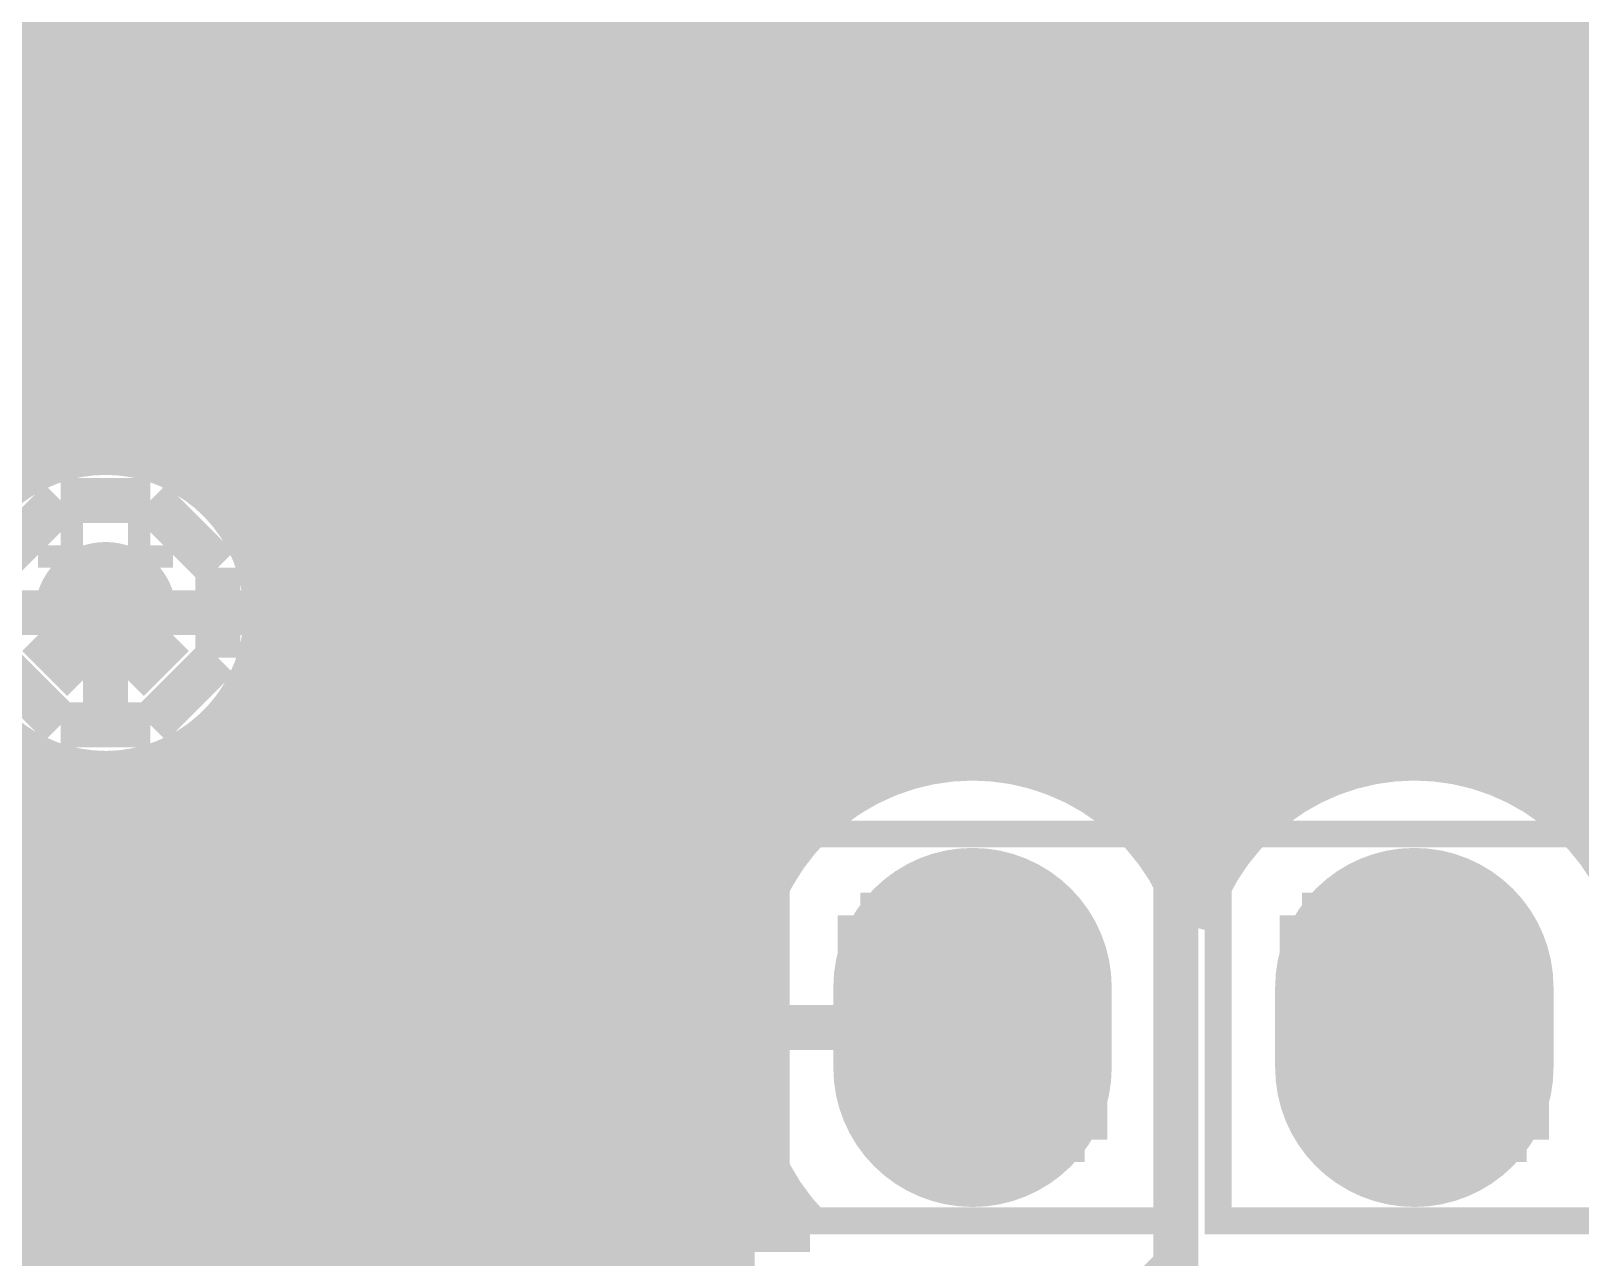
# Model space of a CAD drawing. Extents: x 980 to 1163, y 595 to 881.
# Drawn here: x 1072.27 to 1081.04, y 799.74 to 806.68 of the extents above; entities that cross this region are included whole.
import ezdxf

# ---------------------------------------------------------------- set-up
doc = ezdxf.new("R2010")
doc.units = 0
doc.header["$LTSCALE"] = 10
doc.header["$MEASUREMENT"] = 0
doc.layers.get('0').update_dxf_attribs({"linetype": 'CONTINUOUS'})
for name, color, linetype in [('22-304-2_BOT', 7, 'CONTINUOUS'), ('22-304-2_DRD', 7, 'CONTINUOUS'), ('22-304-2_DRL', 2, 'CONTINUOUS'), ('22-304-2_IN1', 4, 'CONTINUOUS'), ('22-304-2_IN2', 3, 'CONTINUOUS'), ('22-304-2_SMB', 5, 'CONTINUOUS'), ('22-304-2_SMT', 10, 'CONTINUOUS'), ('22-304-2_SPT', 9, 'CONTINUOUS'), ('22-304-2_SST', 11, 'CONTINUOUS'), ('22-304-2_TOP', 13, 'CONTINUOUS'), ('THRUHOLE_TAP', 7, 'CONTINUOUS')]:
    doc.layers.add(name, color=color, linetype=linetype)

# ---------------------------------------------------------------- blocks, each defined once
blk = doc.blocks.new('OBLONG_8')
at = {"const_width": 1.5748}
blk.add_lwpolyline([(0, 0.2286), (0, -0.2286)], dxfattribs=at)
at = {"const_width": 0.7874}
for points in [[(-0.3937, 0.2286, 1), (0.3937, 0.2286, 1)], [(-0.3937, -0.2286, 1), (0.3937, -0.2286, 1)]]:
    blk.add_lwpolyline(points, format="xyb", close=True, dxfattribs=at)
blk = doc.blocks.new('ROUND_39')
at = {"const_width": 0.40005}
blk.add_lwpolyline([(-0.200024, 0, 1), (0.200024, 0, 1)], format="xyb", close=True, dxfattribs=at)
blk = doc.blocks.new('ROUND_14')
at = {"const_width": 0.59944}
blk.add_lwpolyline([(-0.29972, 0, 1), (0.29972, 0, 1)], format="xyb", close=True, dxfattribs=at)
blk = doc.blocks.new('ROUND_87')
at = {"const_width": 0.10033}
blk.add_lwpolyline([(-0.050164, 0, 1), (0.050164, 0, 1)], format="xyb", close=True, dxfattribs=at)
blk = doc.blocks.new('ROUND_88')
at = {"const_width": 0.10033}
blk.add_lwpolyline([(-0.050164, 0, 1), (0.050164, 0, 1)], format="xyb", close=True, dxfattribs=at)
blk = doc.blocks.new('ROUND_42')
at = {"const_width": 0.40005}
blk.add_lwpolyline([(-0.200024, 0, 1), (0.200024, 0, 1)], format="xyb", close=True, dxfattribs=at)
blk = doc.blocks.new('ROUND_38')
at = {"const_width": 0.40005}
blk.add_lwpolyline([(-0.200024, 0, 1), (0.200024, 0, 1)], format="xyb", close=True, dxfattribs=at)
blk = doc.blocks.new('RECTANGLE_15')
blk.add_solid([(0.36957, 2.0447), (0.36957, -2.0447), (-0.36957, 2.0447), (-0.36957, -2.0447)])
blk = doc.blocks.new('ROUND_80')
at = {"const_width": 0.10033}
blk.add_lwpolyline([(-0.050164, 0, 1), (0.050164, 0, 1)], format="xyb", close=True, dxfattribs=at)

msp = doc.modelspace()

# ---------------------------------------------------------------- linework, layer by layer
at = {"layer": '22-304-2_BOT', "const_width": 0.254}
for points in [[(1094.007, 806.2682), (1063.3823, 806.2682)], [(1072.2215, 806.2682), (1072.2215, 804.1625)], [(1072.4501, 806.2682), (1072.4501, 804.2616)], [(1072.6787, 806.2682), (1072.6787, 804.2946)], [(1072.9073, 806.2682), (1072.9073, 804.2692)], [(1073.1359, 806.2682), (1073.1359, 804.1777)], [(1073.3645, 806.2682), (1073.3645, 804.0228)], [(1073.5931, 806.2682), (1073.5931, 804.0228)], [(1073.8217, 806.2682), (1073.8217, 804.0228)], [(1074.0503, 806.2682), (1074.0503, 804.0228)], [(1074.2789, 806.2682), (1074.2789, 804.0228)], [(1074.5075, 806.2682), (1074.5075, 804.0228)], [(1074.7361, 806.2682), (1074.7361, 804.0228)], [(1074.9647, 806.2682), (1074.9647, 804.0228)], [(1075.1933, 806.2682), (1075.1933, 804.0228)], [(1075.4219, 806.2682), (1075.4219, 804.0228)], [(1075.6505, 806.2682), (1075.6505, 804.0228)], [(1075.8791, 806.2682), (1075.8791, 804.0228)], [(1076.1077, 806.2682), (1076.1077, 804.0228)], [(1076.3363, 806.2682), (1076.3363, 804.0228)], [(1076.5649, 806.2682), (1076.5649, 804.0228)], [(1076.7935, 806.2682), (1076.7935, 804.0228)], [(1077.0221, 806.2682), (1077.0221, 804.0228)], [(1077.2507, 806.2682), (1077.2507, 804.0228)], [(1077.4793, 806.2682), (1077.4793, 804.0228)], [(1077.7079, 806.2682), (1077.7079, 804.0228)], [(1077.9365, 806.2682), (1077.9365, 804.0228)], [(1078.1651, 806.2682), (1078.1651, 804.0228)], [(1078.3937, 806.2682), (1078.3937, 804.0228)], [(1078.6223, 806.2682), (1078.6223, 804.0228)], [(1078.8509, 806.2682), (1078.8509, 804.0228)], [(1079.0795, 806.2682), (1079.0795, 804.0228)], [(1079.3081, 806.2682), (1079.3081, 804.0228)], [(1079.5367, 806.2682), (1079.5367, 804.0228)], [(1079.7653, 806.2682), (1079.7653, 804.0228)], [(1079.9939, 806.2682), (1079.9939, 804.0228)], [(1080.2225, 806.2682), (1080.2225, 804.0228)], [(1080.4511, 806.2682), (1080.4511, 804.0228)], [(1080.6797, 806.2682), (1080.6797, 804.0228)], [(1080.9083, 806.2682), (1080.9083, 804.0228)], [(1081.1369, 806.2682), (1081.1369, 804.0228)], [(1093.9867, 806.192), (1053.7049, 806.192)], [(1093.9715, 805.9634), (1053.7049, 805.9634)], [(1094.0147, 805.7348), (1053.7049, 805.7348)], [(1094.1264, 805.5062), (1053.7049, 805.5062)], [(1094.3474, 805.2776), (1053.7049, 805.2776)], [(1109.0896, 805.049), (1050.5959, 805.049)], [(1109.0896, 804.8204), (1050.8245, 804.8204)], [(1109.0896, 804.5918), (1066.4912, 804.5918)], [(1109.0896, 804.3632), (1066.7757, 804.3632)], [(1072.1783, 804.1346), (1067.0043, 804.1346)], [(1082.0843, 804.1346), (1073.207, 804.1346)], [(1081.9497, 804.0228), (1073.3416, 804.0228)], [(1072.6939, 803.3878), (1082.5999, 803.3878)], [(1081.9497, 802.7528), (1073.3416, 802.7528)], [(1081.9395, 802.763), (1073.3518, 802.763)], [(1073.3645, 802.7528), (1073.3645, 794.8382)], [(1073.5931, 802.7528), (1073.5931, 794.8382)], [(1073.8217, 802.7528), (1073.8217, 794.8382)], [(1074.0503, 802.7528), (1074.0503, 794.8382)], [(1074.2789, 802.7528), (1074.2789, 794.8382)], [(1074.5075, 802.7528), (1074.5075, 794.8382)], [(1074.7361, 802.7528), (1074.7361, 794.8382)], [(1074.9647, 802.7528), (1074.9647, 794.8382)], [(1075.1933, 802.7528), (1075.1933, 794.8382)], [(1075.4219, 802.7528), (1075.4219, 794.8382)], [(1075.6505, 802.7528), (1075.6505, 794.8382)], [(1075.8791, 802.7528), (1075.8791, 794.8382)], [(1076.1077, 802.7528), (1076.1077, 794.8382)], [(1076.3363, 802.7528), (1076.3363, 801.559)], [(1076.5649, 802.7528), (1076.5649, 802.0492)], [(1076.7935, 802.7528), (1076.7935, 802.2829)], [(1077.0221, 802.7528), (1077.0221, 802.4302)], [(1077.2507, 802.7528), (1077.2507, 802.5166)], [(1077.4793, 802.7528), (1077.4793, 802.5598)], [(1077.7079, 802.7528), (1077.7079, 802.5598)], [(1077.9365, 802.7528), (1077.9365, 802.5191)], [(1078.1651, 802.7528), (1078.1651, 802.4328)], [(1078.3937, 802.7528), (1078.3937, 802.2905)], [(1078.6223, 802.7528), (1078.6223, 802.0619)], [(1078.8509, 802.7528), (1078.8509, 801.6174)], [(1079.0795, 802.7528), (1079.0795, 802.0695)], [(1079.3081, 802.7528), (1079.3081, 802.2956)], [(1079.5367, 802.7528), (1079.5367, 802.4353)], [(1079.7653, 802.7528), (1079.7653, 802.5217)], [(1079.9939, 802.7528), (1079.9939, 802.5598)], [(1080.2225, 802.7528), (1080.2225, 802.5598)], [(1080.4511, 802.7528), (1080.4511, 802.5166)], [(1080.6797, 802.7528), (1080.6797, 802.4277)], [(1080.9083, 802.7528), (1080.9083, 802.2804)], [(1081.1369, 802.7528), (1081.1369, 802.0441)], [(1072.2215, 802.6106), (1072.2215, 794.8382)], [(1073.1359, 802.5953), (1073.1359, 794.8382)], [(1072.3815, 802.5344), (1068.414, 802.5344)], [(1072.4501, 802.5115), (1072.4501, 794.8382)], [(1072.6787, 802.4785), (1072.6787, 794.8382)], [(1072.9073, 802.5039), (1072.9073, 794.8382)], [(1077.3192, 802.5344), (1073.0038, 802.5344)], [(1079.8186, 802.5344), (1077.878, 802.5344)], [(1082.2875, 802.5344), (1080.3774, 802.5344)], [(1076.8214, 802.3058), (1068.4572, 802.3058)], [(1079.3208, 802.3058), (1078.3759, 802.3058)], [(1081.8227, 802.3058), (1080.8752, 802.3058)], [(1076.5852, 802.0772), (1068.4623, 802.0772)], [(1079.0845, 802.0772), (1078.6121, 802.0772)], [(1081.5864, 802.0772), (1081.1115, 802.0772)], [(1076.4404, 801.8486), (1068.4623, 801.8486)], [(1078.9398, 801.8486), (1078.7569, 801.8486)], [(1076.3515, 801.62), (1068.4623, 801.62)], [(1076.3083, 801.3914), (1068.4623, 801.3914)], [(1076.3032, 801.2694), (1076.3032, 800.8122)], [(1076.3032, 801.1628), (1068.4623, 801.1628)], [(1076.3032, 800.9342), (1068.4623, 800.9342)], [(1076.3083, 800.7056), (1068.4623, 800.7056)], [(1076.3464, 800.477), (1068.4623, 800.477)], [(1076.3363, 800.5201), (1076.3363, 799.8978)], [(1076.4328, 800.2484), (1068.4623, 800.2484)], [(1076.5649, 800.0325), (1076.5649, 799.8978)], [(1076.5725, 800.0198), (1068.4623, 800.0198)], [(1076.2397, 799.8978), (1076.2397, 797.1826)], [(1076.6792, 799.8978), (1076.2397, 799.8978)], [(1076.2397, 799.7912), (1068.4623, 799.7912)]]:
    msp.add_lwpolyline(points, dxfattribs=at)
for points in [[(1072.6939, 804.2946, 0.414214), (1071.7871, 803.3878)], [(1073.3416, 804.0228, 0.201487), (1072.6939, 804.2949)], [(1071.7846, 803.3878, 0.414214), (1072.6939, 802.4785)], [(1072.6939, 802.4785, 0.201486), (1073.3432, 802.7512)], [(1077.5986, 802.5648, 0.414214), (1076.3032, 801.2694)], [(1078.8483, 801.6098, 0.338309), (1077.5986, 802.5648)], [(1080.098, 802.5648, 0.33831), (1078.8483, 801.6098)], [(1081.3477, 801.6098, 0.338309), (1080.098, 802.5648)], [(1076.3032, 800.8122, 0.198193), (1076.6801, 799.8988)]]:
    msp.add_lwpolyline(points, format="xyb", dxfattribs=at)
at = {"layer": '22-304-2_DRD', "const_width": 0.254}
for points in [[(1072.3993, 805.3766), (1072.0183, 805.7576)], [(1072.3993, 805.3766), (1072.0183, 805.7576)], [(1072.7803, 805.7576), (1072.3993, 805.3766)], [(1072.7803, 805.7576), (1072.3993, 805.3766)], [(1072.7803, 805.7576), (1072.3993, 805.3766)], [(1073.2883, 805.7576), (1072.7803, 805.7576)], [(1073.2883, 805.7576), (1072.7803, 805.7576)], [(1073.2883, 805.7576), (1072.7803, 805.7576)], [(1073.6693, 805.3766), (1073.2883, 805.7576)], [(1073.6693, 805.3766), (1073.2883, 805.7576)], [(1073.6693, 805.3766), (1073.2883, 805.7576)], [(1074.0503, 805.7576), (1073.6693, 805.3766)], [(1074.0503, 805.7576), (1073.6693, 805.3766)], [(1074.5583, 805.7576), (1074.0503, 805.7576)], [(1074.5583, 805.7576), (1074.0503, 805.7576)], [(1074.9393, 805.3766), (1074.5583, 805.7576)], [(1074.9393, 805.3766), (1074.5583, 805.7576)], [(1076.5903, 805.7576), (1076.2093, 805.3766)], [(1076.5903, 805.7576), (1076.2093, 805.3766)], [(1077.0983, 805.7576), (1076.5903, 805.7576)], [(1077.0983, 805.7576), (1076.5903, 805.7576)], [(1077.4793, 805.3766), (1077.0983, 805.7576)], [(1077.4793, 805.3766), (1077.0983, 805.7576)], [(1072.7803, 805.5036), (1072.7803, 805.3766)], [(1072.9073, 805.5036), (1072.7803, 805.5036)], [(1072.7803, 805.5036), (1072.7803, 805.3766)], [(1072.9073, 805.5036), (1072.7803, 805.5036)], [(1072.7803, 805.5036), (1072.7803, 805.3766)], [(1072.9073, 805.5036), (1072.7803, 805.5036)], [(1072.9073, 805.3766), (1072.9073, 805.5036)], [(1072.9073, 805.3766), (1072.9073, 805.5036)], [(1072.9073, 805.3766), (1072.9073, 805.5036)], [(1073.1613, 805.5036), (1073.1613, 805.3766)], [(1073.2883, 805.5036), (1073.1613, 805.5036)], [(1073.1613, 805.5036), (1073.1613, 805.3766)], [(1073.2883, 805.5036), (1073.1613, 805.5036)], [(1073.1613, 805.5036), (1073.1613, 805.3766)], [(1073.2883, 805.5036), (1073.1613, 805.5036)], [(1073.2883, 805.3766), (1073.2883, 805.5036)], [(1073.2883, 805.3766), (1073.2883, 805.5036)], [(1073.2883, 805.3766), (1073.2883, 805.5036)], [(1074.0503, 805.5036), (1074.0503, 805.3766)], [(1074.1773, 805.5036), (1074.0503, 805.5036)], [(1074.0503, 805.5036), (1074.0503, 805.3766)], [(1074.1773, 805.5036), (1074.0503, 805.5036)], [(1074.1773, 805.3766), (1074.1773, 805.5036)], [(1074.1773, 805.3766), (1074.1773, 805.5036)], [(1074.4313, 805.5036), (1074.4313, 805.3766)], [(1074.5583, 805.5036), (1074.4313, 805.5036)], [(1074.4313, 805.5036), (1074.4313, 805.3766)], [(1074.5583, 805.5036), (1074.4313, 805.5036)], [(1074.5583, 805.3766), (1074.5583, 805.5036)], [(1074.5583, 805.3766), (1074.5583, 805.5036)], [(1076.5903, 805.5036), (1076.5903, 805.3766)], [(1076.7173, 805.5036), (1076.5903, 805.5036)], [(1076.5903, 805.5036), (1076.5903, 805.3766)], [(1076.7173, 805.5036), (1076.5903, 805.5036)], [(1076.7173, 805.3766), (1076.7173, 805.5036)], [(1076.7173, 805.3766), (1076.7173, 805.5036)], [(1076.9713, 805.5036), (1076.9713, 805.3766)], [(1077.0983, 805.5036), (1076.9713, 805.5036)], [(1076.9713, 805.5036), (1076.9713, 805.3766)], [(1077.0983, 805.5036), (1076.9713, 805.5036)], [(1077.0983, 805.3766), (1077.0983, 805.5036)], [(1077.0983, 805.3766), (1077.0983, 805.5036)], [(1072.3993, 805.3766), (1072.3993, 804.8686)], [(1072.3993, 804.8686), (1072.3993, 805.3766)], [(1072.3993, 805.3766), (1072.3993, 804.8686)], [(1072.3993, 804.8686), (1072.3993, 805.3766)], [(1072.3993, 805.3766), (1072.3993, 804.8686)], [(1072.7803, 805.3766), (1072.9073, 805.3766)], [(1072.7803, 805.3766), (1072.9073, 805.3766)], [(1072.7803, 805.3766), (1072.9073, 805.3766)], [(1073.1613, 805.3766), (1073.2883, 805.3766)], [(1073.1613, 805.3766), (1073.2883, 805.3766)], [(1073.1613, 805.3766), (1073.2883, 805.3766)], [(1073.6693, 805.3766), (1073.6693, 804.8686)], [(1073.6693, 804.8686), (1073.6693, 805.3766)], [(1073.6693, 805.3766), (1073.6693, 804.8686)], [(1073.6693, 804.8686), (1073.6693, 805.3766)], [(1073.6693, 804.8686), (1073.6693, 805.3766)], [(1074.0503, 805.3766), (1074.1773, 805.3766)], [(1074.0503, 805.3766), (1074.1773, 805.3766)], [(1074.4313, 805.3766), (1074.5583, 805.3766)], [(1074.4313, 805.3766), (1074.5583, 805.3766)], [(1074.9393, 804.8686), (1074.9393, 805.3766)], [(1074.9393, 804.8686), (1074.9393, 805.3766)], [(1076.2093, 805.3766), (1076.2093, 804.8686)], [(1076.2093, 805.3766), (1076.2093, 804.8686)], [(1076.5903, 805.3766), (1076.7173, 805.3766)], [(1076.5903, 805.3766), (1076.7173, 805.3766)], [(1076.9713, 805.3766), (1077.0983, 805.3766)], [(1076.9713, 805.3766), (1077.0983, 805.3766)], [(1077.4793, 804.8686), (1077.4793, 805.3766)], [(1077.4793, 804.8686), (1077.4793, 805.3766)], [(1072.9073, 804.7416), (1072.6533, 804.9956)], [(1072.9073, 804.7416), (1072.6533, 804.9956)], [(1072.9073, 804.7416), (1072.6533, 804.9956)], [(1073.4153, 804.9956), (1073.1613, 804.7416)], [(1073.4153, 804.9956), (1073.1613, 804.7416)], [(1073.4153, 804.9956), (1073.1613, 804.7416)], [(1074.1773, 804.7416), (1073.9233, 804.9956)], [(1074.1773, 804.7416), (1073.9233, 804.9956)], [(1074.6853, 804.9956), (1074.4313, 804.7416)], [(1074.6853, 804.9956), (1074.4313, 804.7416)], [(1076.7173, 804.7416), (1076.4633, 804.9956)], [(1076.7173, 804.7416), (1076.4633, 804.9956)], [(1077.2253, 804.9956), (1076.9713, 804.7416)], [(1077.2253, 804.9956), (1076.9713, 804.7416)], [(1072.0183, 804.4876), (1072.3993, 804.8686)], [(1072.0183, 804.4876), (1072.3993, 804.8686)], [(1072.3993, 804.8686), (1072.7803, 804.4876)], [(1072.3993, 804.8686), (1072.7803, 804.4876)], [(1072.3993, 804.8686), (1072.7803, 804.4876)], [(1073.2883, 804.4876), (1073.6693, 804.8686)], [(1073.2883, 804.4876), (1073.6693, 804.8686)], [(1073.2883, 804.4876), (1073.6693, 804.8686)], [(1073.6693, 804.8686), (1074.0503, 804.4876)], [(1073.6693, 804.8686), (1074.0503, 804.4876)], [(1074.5583, 804.4876), (1074.9393, 804.8686)], [(1074.5583, 804.4876), (1074.9393, 804.8686)], [(1076.2093, 804.8686), (1076.5903, 804.4876)], [(1076.2093, 804.8686), (1076.5903, 804.4876)], [(1077.0983, 804.4876), (1077.4793, 804.8686)], [(1077.0983, 804.4876), (1077.4793, 804.8686)], [(1073.1613, 804.7416), (1072.9073, 804.7416)], [(1073.1613, 804.7416), (1072.9073, 804.7416)], [(1073.1613, 804.7416), (1072.9073, 804.7416)], [(1074.4313, 804.7416), (1074.1773, 804.7416)], [(1074.4313, 804.7416), (1074.1773, 804.7416)], [(1076.9713, 804.7416), (1076.7173, 804.7416)], [(1076.9713, 804.7416), (1076.7173, 804.7416)], [(1072.7803, 804.4876), (1073.2883, 804.4876)], [(1072.7803, 804.4876), (1073.2883, 804.4876)], [(1072.7803, 804.4876), (1073.2883, 804.4876)], [(1074.0503, 804.4876), (1074.5583, 804.4876)], [(1074.0503, 804.4876), (1074.5583, 804.4876)], [(1076.5903, 804.4876), (1077.0983, 804.4876)], [(1076.5903, 804.4876), (1077.0983, 804.4876)], [(1072.4399, 804.0228), (1072.0589, 803.6418)], [(1072.9479, 804.0228), (1072.4399, 804.0228)], [(1073.3289, 803.6418), (1072.9479, 804.0228)], [(1072.4399, 803.7688), (1072.4399, 803.6418)], [(1072.5669, 803.7688), (1072.4399, 803.7688)], [(1072.5669, 803.6418), (1072.5669, 803.7688)], [(1072.8209, 803.7688), (1072.8209, 803.6418)], [(1072.9479, 803.7688), (1072.8209, 803.7688)], [(1072.9479, 803.6418), (1072.9479, 803.7688)], [(1072.4399, 803.6418), (1072.5669, 803.6418)], [(1072.8209, 803.6418), (1072.9479, 803.6418)], [(1073.3289, 803.1338), (1073.3289, 803.6418)], [(1072.5669, 803.0068), (1072.3129, 803.2608)], [(1073.0749, 803.2608), (1072.8209, 803.0068)], [(1072.0589, 803.1338), (1072.4399, 802.7528)], [(1072.9479, 802.7528), (1073.3289, 803.1338)], [(1072.8209, 803.0068), (1072.5669, 803.0068)], [(1072.4399, 802.7528), (1072.9479, 802.7528)], [(1076.9636, 801.6758), (1076.9636, 801.0408)], [(1077.5986, 801.6758), (1076.9636, 801.6758)], [(1077.5986, 800.4058), (1077.5986, 801.6758)], [(1079.463, 801.6758), (1079.463, 801.0408)], [(1080.098, 801.6758), (1079.463, 801.6758)], [(1080.098, 800.4058), (1080.098, 801.6758)], [(1076.9636, 801.0408), (1078.2336, 801.0408)], [(1078.2336, 801.0408), (1078.2336, 800.4058)], [(1079.463, 801.0408), (1080.733, 801.0408)], [(1080.733, 801.0408), (1080.733, 800.4058)], [(1078.2336, 800.4058), (1077.5986, 800.4058)], [(1080.733, 800.4058), (1080.098, 800.4058)]]:
    msp.add_lwpolyline(points, dxfattribs=at)
at = {"layer": '22-304-2_IN1', "const_width": 0.254}
for points in [[(1072.3485, 826.3342), (1072.3485, 805.816)], [(1075.5489, 826.3342), (1075.5489, 795.4732)], [(1075.7775, 826.3342), (1075.7775, 795.4732)], [(1076.0061, 826.3342), (1076.0061, 805.4706)], [(1076.2347, 826.3342), (1076.2347, 805.7932)], [(1076.4633, 826.3342), (1076.4633, 805.9456)], [(1076.6919, 826.3342), (1076.6919, 806.0167)], [(1076.9205, 826.3342), (1076.9205, 806.0269)], [(1077.1491, 826.3342), (1077.1491, 805.9761)], [(1077.3777, 826.3342), (1077.3777, 805.8567)], [(1077.6063, 826.3342), (1077.6063, 805.6154)], [(1077.8349, 826.3342), (1077.8349, 802.542)], [(1078.0635, 826.3342), (1078.0635, 802.4785)], [(1078.2921, 826.3342), (1078.2921, 802.3642)], [(1078.5207, 826.3342), (1078.5207, 802.1788)], [(1078.7493, 826.3342), (1078.7493, 801.8638)], [(1078.9779, 826.3342), (1078.9779, 801.9171)], [(1075.3203, 822.0873), (1075.3203, 795.4732)], [(1079.2065, 821.8663), (1079.2065, 802.2092)], [(1075.0917, 821.6479), (1075.0917, 805.5722)], [(1079.4351, 821.5742), (1079.4351, 802.382)], [(1074.8631, 821.4726), (1074.8631, 805.8364)], [(1079.6637, 821.4345), (1079.6637, 802.4886)], [(1080.3495, 821.4243), (1080.3495, 802.5394)], [(1074.6345, 821.3862), (1074.6345, 805.9659)], [(1079.8923, 821.371), (1079.8923, 802.5471)], [(1080.1209, 821.3685), (1080.1209, 802.5648)], [(1080.5781, 819.3822), (1080.5781, 802.4734)], [(1080.8067, 819.0571), (1080.8067, 802.354)], [(1081.0353, 818.9072), (1081.0353, 802.1635)], [(1074.4059, 817.2156), (1074.4059, 806.0243)], [(1072.5771, 815.9532), (1072.5771, 805.9049)], [(1074.1773, 815.8084), (1074.1773, 806.0192)], [(1072.8057, 815.6281), (1072.8057, 805.9989)], [(1073.9487, 815.5671), (1073.9487, 805.9557)], [(1073.0343, 815.4782), (1073.0343, 806.0294)], [(1073.2629, 815.4071), (1073.2629, 805.9989)], [(1073.4915, 815.3969), (1073.4915, 805.9049)], [(1073.7201, 815.4452), (1073.7201, 805.816)], [(1094.3855, 806.7762), (1029.1151, 806.7762)], [(1094.1442, 806.5476), (1029.3437, 806.5476)], [(1094.0223, 806.319), (1029.5723, 806.319)], [(1093.974, 806.0904), (1029.8009, 806.0904)], [(1072.5085, 805.8618), (1072.29, 805.8618)], [(1073.7785, 805.8618), (1073.56, 805.8618)], [(1076.3185, 805.8618), (1074.83, 805.8618)], [(1093.9842, 805.8618), (1077.37, 805.8618)], [(1076.095, 805.6332), (1075.0536, 805.6332)], [(1094.0553, 805.6332), (1077.5936, 805.6332)], [(1075.9807, 805.4046), (1075.1653, 805.4046)], [(1094.2052, 805.4046), (1077.7053, 805.4046)], [(1075.9375, 805.176), (1075.211, 805.176)], [(1094.5303, 805.176), (1077.751, 805.176)], [(1075.9527, 804.9474), (1075.1958, 804.9474)], [(1113.1637, 804.9474), (1077.7358, 804.9474)], [(1076.0061, 804.7721), (1076.0061, 795.4732)], [(1075.0917, 804.6705), (1075.0917, 795.4732)], [(1076.0315, 804.7188), (1075.1171, 804.7188)], [(1113.2425, 804.7188), (1077.6571, 804.7188)], [(1077.6063, 804.6273), (1077.6063, 802.5648)], [(1072.3485, 804.4267), (1072.3485, 804.226)], [(1073.7201, 804.4267), (1073.7201, 795.4732)], [(1074.8631, 804.4063), (1074.8631, 795.4732)], [(1076.1915, 804.4902), (1074.9545, 804.4902)], [(1076.2347, 804.4495), (1076.2347, 795.4732)], [(1113.4076, 804.4902), (1077.4945, 804.4902)], [(1072.5771, 804.3378), (1072.5771, 804.287)], [(1073.4915, 804.3378), (1073.4915, 803.8171)], [(1077.3777, 804.386), (1077.3777, 802.5445)], [(1072.4501, 804.2616), (1072.0538, 804.2616)], [(1073.2629, 804.2438), (1073.2629, 804.0939)], [(1074.0147, 804.2616), (1073.3238, 804.2616)], [(1073.9487, 804.287), (1073.9487, 795.4732)], [(1076.5547, 804.2616), (1074.5938, 804.2616)], [(1074.6345, 804.2768), (1074.6345, 795.4732)], [(1076.4633, 804.2971), (1076.4633, 801.8917)], [(1082.3561, 804.2616), (1077.1338, 804.2616)], [(1077.1491, 804.2666), (1077.1491, 802.4836)], [(1074.1773, 804.2235), (1074.1773, 795.4732)], [(1074.4059, 804.2184), (1074.4059, 795.4732)], [(1076.6919, 804.226), (1076.6919, 802.194)], [(1076.9205, 804.2158), (1076.9205, 802.3718)], [(1081.9598, 804.033), (1073.3314, 804.033)], [(1081.7922, 803.8044), (1073.4991, 803.8044)], [(1081.7109, 803.5758), (1073.5804, 803.5758)], [(1081.6931, 803.3472), (1073.5981, 803.3472)], [(1081.7312, 803.1186), (1073.56, 803.1186)], [(1073.4915, 802.956), (1073.4915, 795.4732)], [(1081.8379, 802.89), (1073.4534, 802.89)], [(1072.1478, 802.6614), (1065.5159, 802.6614)], [(1082.0538, 802.6614), (1073.2375, 802.6614)], [(1073.2629, 802.6791), (1073.2629, 795.4732)], [(1072.3485, 802.5471), (1072.3485, 795.4732)], [(1072.5771, 802.4861), (1072.5771, 795.4732)], [(1072.8057, 802.4861), (1072.8057, 795.4732)], [(1073.0343, 802.5445), (1073.0343, 795.4732)], [(1077.0271, 802.4328), (1065.9654, 802.4328)], [(1079.529, 802.4328), (1078.1676, 802.4328)], [(1082.0284, 802.4328), (1080.6695, 802.4328)], [(1076.702, 802.2042), (1066.2194, 802.2042)], [(1079.2014, 802.2042), (1078.4953, 802.2042)], [(1081.7007, 802.2042), (1080.9946, 802.2042)], [(1076.5115, 801.9756), (1066.3922, 801.9756)], [(1079.0134, 801.9756), (1078.6832, 801.9756)], [(1076.3947, 801.747), (1066.509, 801.747)], [(1078.894, 801.747), (1078.8026, 801.747)], [(1076.3261, 801.5184), (1066.5827, 801.5184)], [(1076.3032, 801.2898), (1066.6233, 801.2898)], [(1076.3032, 801.2694), (1076.3032, 800.8122)], [(1076.3032, 801.0612), (1066.6309, 801.0612)], [(1076.3032, 800.8326), (1066.603, 800.8326)], [(1076.3185, 800.604), (1066.542, 800.604)], [(1076.3794, 800.3754), (1066.443, 800.3754)], [(1076.4861, 800.1468), (1066.2956, 800.1468)], [(1076.4633, 800.1874), (1076.4633, 799.8978)], [(1076.6614, 799.9182), (1066.0797, 799.9182)], [(1076.2397, 799.8978), (1076.2397, 797.1826)], [(1076.6792, 799.8978), (1076.2397, 799.8978)], [(1076.2397, 799.6896), (1065.7368, 799.6896)]]:
    msp.add_lwpolyline(points, dxfattribs=at)
for points in [[(1072.3993, 805.7703, 0.196341), (1071.7643, 806.0297)], [(1072.3993, 805.7703, 0.196341), (1071.7643, 806.0297)], [(1073.0343, 806.0294, 0.196341), (1072.3995, 805.7701)], [(1073.6693, 805.7703, 0.196341), (1073.0343, 806.0297)], [(1074.3043, 806.0294, 0.196341), (1073.6695, 805.7701)], [(1075.211, 805.1226, 0.414214), (1074.3043, 806.0294)], [(1076.8443, 806.0294, 0.414214), (1075.9375, 805.1226)], [(1076.8443, 806.0294, 0.414214), (1075.9375, 805.1226)], [(1077.751, 805.1226, 0.414214), (1076.8443, 806.0294)], [(1077.751, 805.1226, 0.414214), (1076.8443, 806.0294)], [(1074.3043, 804.2133, 0.414214), (1075.2136, 805.1226)], [(1075.9375, 805.1226, 0.414214), (1076.8443, 804.2158)], [(1075.9375, 805.1226, 0.414214), (1076.8443, 804.2158)], [(1076.8443, 804.2133, 0.414214), (1077.7536, 805.1226)], [(1076.8443, 804.2133, 0.414214), (1077.7536, 805.1226)], [(1071.7643, 804.2133, 0.195832), (1072.3996, 804.4721)], [(1071.7643, 804.2133, 0.195832), (1072.3996, 804.4721)], [(1072.3993, 804.4724, 0.087704), (1072.6607, 804.2941)], [(1073.0647, 804.2133, 0.187148), (1073.6699, 804.4717)], [(1073.6693, 804.4724, 0.195833), (1074.3043, 804.2138)], [(1072.6609, 804.2946, 0.403593), (1071.7871, 803.3878)], [(1073.6007, 803.3878, 0.295308), (1073.0647, 804.2133)], [(1071.7846, 803.3878, 0.414214), (1072.6939, 802.4785)], [(1072.6939, 802.4785, 0.414214), (1073.6032, 803.3878)], [(1077.5986, 802.5648, 0.414214), (1076.3032, 801.2694)], [(1078.8483, 801.6098, 0.338309), (1077.5986, 802.5648)], [(1080.098, 802.5648, 0.33831), (1078.8483, 801.6098)], [(1081.3477, 801.6098, 0.338309), (1080.098, 802.5648)], [(1076.3032, 800.8122, 0.198193), (1076.6801, 799.8988)]]:
    msp.add_lwpolyline(points, format="xyb", dxfattribs=at)
at = {"layer": '22-304-2_IN2', "const_width": 0.254}
for points in [[(1078.8509, 853.4182), (1078.8509, 801.9324)], [(1078.6223, 853.3877), (1078.6223, 802.2448)], [(1078.3937, 853.1794), (1078.3937, 802.4378)], [(1078.1651, 853.0372), (1078.1651, 802.5648)], [(1075.8791, 827.0657), (1075.8791, 791.4092)], [(1075.6505, 826.738), (1075.6505, 791.4092)], [(1077.9365, 825.2242), (1077.9365, 802.641)], [(1076.1077, 825.0184), (1076.1077, 791.4092)], [(1077.7079, 824.8584), (1077.7079, 802.6791)], [(1076.3363, 824.7644), (1076.3363, 801.907)], [(1077.4793, 824.6806), (1077.4793, 802.6791)], [(1076.5649, 824.6298), (1076.5649, 802.2346)], [(1076.7935, 824.5612), (1076.7935, 802.4302)], [(1077.2507, 824.5841), (1077.2507, 802.6385)], [(1077.0221, 824.546), (1077.0221, 802.5598)], [(1075.4219, 822.0009), (1075.4219, 791.4092)], [(1079.0795, 821.8587), (1079.0795, 802.2499)], [(1072.2215, 821.7444), (1072.2215, 804.2971)], [(1075.1933, 821.5818), (1075.1933, 791.4092)], [(1079.3081, 821.531), (1079.3081, 802.4404)], [(1074.9647, 821.3939), (1074.9647, 791.4092)], [(1079.5367, 821.3634), (1079.5367, 802.5674)], [(1074.7361, 821.2897), (1074.7361, 791.4092)], [(1079.7653, 821.2745), (1079.7653, 802.6436)], [(1079.9939, 821.244), (1079.9939, 802.6791)], [(1080.2225, 821.2643), (1080.2225, 802.6766)], [(1080.4511, 819.3822), (1080.4511, 802.6385)], [(1080.6797, 819.0164), (1080.6797, 802.5572)], [(1080.9083, 818.8386), (1080.9083, 802.4277)], [(1081.1369, 818.7421), (1081.1369, 802.2296)], [(1074.5075, 818.3763), (1074.5075, 791.4092)], [(1072.4501, 815.9532), (1072.4501, 804.3835)], [(1074.2789, 815.7474), (1074.2789, 791.4092)], [(1072.6787, 815.5874), (1072.6787, 804.4114)], [(1074.0503, 815.4934), (1074.0503, 791.4092)], [(1072.9073, 815.4096), (1072.9073, 804.3911)], [(1073.8217, 815.3588), (1073.8217, 791.4092)], [(1073.1359, 815.3131), (1073.1359, 804.3124)], [(1073.3645, 815.275), (1073.3645, 804.1625)], [(1073.5931, 815.2902), (1073.5931, 803.8806)], [(1094.0705, 806.6492), (1024.185, 806.6492)], [(1093.9359, 806.4206), (1024.4136, 806.4206)], [(1093.8673, 806.192), (1027.3041, 806.192)], [(1093.8521, 805.9634), (1027.9213, 805.9634)], [(1093.8902, 805.7348), (1028.3303, 805.7348)], [(1093.9867, 805.5062), (1028.6452, 805.5062)], [(1094.1645, 805.2776), (1028.8992, 805.2776)], [(1094.5303, 805.049), (1029.1126, 805.049)], [(1113.0748, 804.8204), (1029.2929, 804.8204)], [(1113.179, 804.5918), (1029.4479, 804.5918)], [(1072.3764, 804.3632), (1029.5774, 804.3632)], [(1082.2824, 804.3632), (1073.0089, 804.3632)], [(1081.8963, 804.1346), (1073.3949, 804.1346)], [(1081.7134, 803.906), (1073.5778, 803.906)], [(1081.6144, 803.6774), (1073.6769, 803.6774)], [(1081.5737, 803.4488), (1073.7175, 803.4488)], [(1081.5864, 803.2202), (1073.7048, 803.2202)], [(1081.6525, 802.9916), (1073.6388, 802.9916)], [(1073.5931, 802.8925), (1073.5931, 791.4092)], [(1081.7846, 802.763), (1073.5067, 802.763)], [(1073.3645, 802.6106), (1073.3645, 791.4092)], [(1076.9662, 802.5344), (1073.2629, 802.5344)], [(1079.4655, 802.5344), (1078.2311, 802.5344)], [(1081.9674, 802.5344), (1080.7305, 802.5344)], [(1072.2215, 802.4759), (1072.2215, 791.4092)], [(1072.4501, 802.3896), (1072.4501, 791.4092)], [(1073.1359, 802.4607), (1073.1359, 791.4092)], [(1076.636, 802.3058), (1066.288, 802.3058)], [(1072.6787, 802.3616), (1072.6787, 791.4092)], [(1072.9073, 802.382), (1072.9073, 791.4092)], [(1079.1353, 802.3058), (1078.5613, 802.3058)], [(1081.6372, 802.3058), (1081.0607, 802.3058)], [(1076.4379, 802.0772), (1066.4684, 802.0772)], [(1078.9372, 802.0772), (1078.7594, 802.0772)], [(1076.3083, 801.8486), (1066.5928, 801.8486)], [(1076.2296, 801.62), (1066.6792, 801.62)], [(1076.1889, 801.3914), (1066.73, 801.3914)], [(1076.1839, 801.2694), (1076.1839, 800.8122)], [(1076.1839, 801.1628), (1066.7503, 801.1628)], [(1076.1839, 800.9342), (1066.7376, 800.9342)], [(1076.1889, 800.7056), (1066.697, 800.7056)], [(1076.2245, 800.477), (1066.6208, 800.477)], [(1076.3007, 800.2484), (1066.5065, 800.2484)], [(1076.3363, 800.1747), (1076.3363, 800.0172)], [(1076.4277, 800.0198), (1066.3439, 800.0198)], [(1076.1229, 800.0172), (1076.1229, 797.0632)], [(1076.4277, 800.0172), (1076.1229, 800.0172)], [(1076.1229, 799.7912), (1066.1128, 799.7912)]]:
    msp.add_lwpolyline(points, dxfattribs=at)
for points in [[(1072.6939, 804.414, 0.414214), (1071.6677, 803.3878)], [(1073.7201, 803.3878, 0.414214), (1072.6939, 804.414)], [(1071.6677, 803.3878, 0.414214), (1072.6939, 802.3616)], [(1072.6939, 802.3616, 0.414214), (1073.7201, 803.3878)], [(1077.5986, 802.6842, 0.414214), (1076.1839, 801.2694)], [(1078.8483, 801.9298, 0.278009), (1077.5986, 802.6817)], [(1080.098, 802.6842, 0.278009), (1078.8483, 801.9298)], [(1081.3477, 801.9298, 0.278009), (1080.098, 802.6817)], [(1076.1839, 800.8122, 0.150231), (1076.4282, 800.0175)]]:
    msp.add_lwpolyline(points, format="xyb", dxfattribs=at)
at = {"layer": '22-304-2_SST', "const_width": 0.1524}
for points in [[(1082.8996, 795.971), (1082.4983, 795.971), (1082.4983, 796.8016), (1075.8791, 796.8016), (1075.8791, 802.7807), (1094.3195, 802.7807), (1094.3195, 796.8016), (1087.7002, 796.8016), (1087.7002, 795.971), (1087.2989, 795.971), (1087.2989, 794.7899), (1082.8996, 794.7899), (1082.8996, 795.971), (1082.8996, 797.4467), (1083.7099, 797.4467)], [(1078.7086, 802.1356), (1076.4887, 802.1356), (1076.4887, 799.9461), (1078.7086, 799.9461), (1078.7086, 802.1356)], [(1081.208, 802.1356), (1078.988, 802.1356), (1078.988, 799.9461), (1081.208, 799.9461), (1081.208, 802.1356)], [(1077.2811, 801.3583), (1077.2811, 800.7233), (1077.9161, 800.7233), (1077.9161, 801.3583), (1077.2811, 801.3583), (1077.431, 801.2085), (1077.431, 800.8732), (1077.7663, 800.8732), (1077.7663, 801.2085), (1077.431, 801.2085)], [(1077.9161, 801.3583), (1077.7663, 801.2085)], [(1079.7805, 801.3583), (1079.7805, 800.7233), (1080.4155, 800.7233), (1080.2656, 800.8732), (1080.2656, 801.2085), (1080.4155, 801.3583), (1079.7805, 801.3583), (1079.9304, 801.2085), (1079.9304, 800.8732), (1080.2656, 800.8732)], [(1080.4155, 801.3583), (1080.4155, 800.7233)], [(1079.9304, 801.2085), (1080.2656, 801.2085)], [(1077.2811, 800.7233), (1077.431, 800.8732)], [(1077.9161, 800.7233), (1077.7663, 800.8732)], [(1079.7805, 800.7233), (1079.9304, 800.8732)]]:
    msp.add_lwpolyline(points, dxfattribs=at)
at = {"layer": '22-304-2_TOP'}
for points, const_width in [([(1077.5986, 798.5415), (1078.7493, 799.6921), (1078.7493, 802.2042), (1080.7813, 804.2362), (1083.8293, 804.2362), (1085.4803, 805.8872), (1085.4803, 819.9842), (1082.5593, 822.9052), (1082.5593, 823.9466)], 0.254), ([(1066.6843, 823.845), (1066.6843, 823.7942), (1067.0653, 823.4132), (1067.0653, 820.3652), (1067.0653, 806.3952), (1070.0726, 803.3878), (1072.6939, 803.3878)], 0.254), ([(1077.5986, 801.0408), (1070.2606, 801.0408), (1063.3823, 807.9192), (1063.3823, 818.9682)], 0.254), ([(1073.0343, 805.557), (1073.0343, 808.0462)], 0.381), ([(1074.3043, 805.557), (1074.3043, 808.0462)], 0.381), ([(1076.8443, 805.557), (1076.8443, 808.0462)], 0.381), ([(1073.0343, 805.1226), (1073.0343, 808.0462)], 0.254), ([(1073.0343, 805.1226), (1073.0343, 808.0462)], 0.254), ([(1073.0343, 805.1226), (1073.0343, 808.0462)], 0.254), ([(1074.3043, 808.0462), (1074.3043, 805.1226)], 0.254), ([(1074.3043, 808.0462), (1074.3043, 805.1226)], 0.254), ([(1076.8443, 808.0462), (1076.8443, 805.1226)], 0.254), ([(1076.8443, 805.1226), (1076.8443, 808.0462)], 0.254), ([(1084.2001, 805.5062), (1068.8509, 805.5062)], 0.254), ([(1072.1554, 805.4935), (1071.3731, 805.4935)], 0.254), ([(1072.6431, 805.4935), (1072.1554, 805.4935)], 0.254), ([(1072.2215, 805.4935), (1072.2215, 804.1625)], 0.254), ([(1072.4501, 805.4935), (1072.4501, 804.2616)], 0.254), ([(1073.4254, 805.4935), (1072.6431, 805.4935)], 0.254), ([(1072.6787, 805.4935), (1072.6787, 804.2946)], 0.254), ([(1072.9073, 805.4935), (1072.9073, 804.2692)], 0.254), ([(1073.1359, 805.4935), (1073.1359, 804.1777)], 0.254), ([(1073.3645, 805.4935), (1073.3645, 803.9974)], 0.254), ([(1073.9131, 805.4935), (1073.4254, 805.4935)], 0.254), ([(1073.5931, 805.4935), (1073.5931, 803.5046)], 0.254), ([(1073.8217, 805.4935), (1073.8217, 801.6758)], 0.254), ([(1074.6954, 805.4935), (1073.9131, 805.4935)], 0.254), ([(1074.0503, 805.4935), (1074.0503, 801.6758)], 0.254), ([(1074.2789, 805.4935), (1074.2789, 801.6758)], 0.254), ([(1074.5075, 805.4935), (1074.5075, 801.6758)], 0.254), ([(1075.1831, 805.4935), (1074.6954, 805.4935)], 0.254), ([(1074.7361, 805.4935), (1074.7361, 801.6758)], 0.254), ([(1074.9647, 805.4935), (1074.9647, 801.6758)], 0.254), ([(1075.9654, 805.4935), (1075.1831, 805.4935)], 0.254), ([(1075.1933, 805.4935), (1075.1933, 801.6758)], 0.254), ([(1075.4219, 805.4935), (1075.4219, 801.6758)], 0.254), ([(1075.6505, 805.4935), (1075.6505, 801.6758)], 0.254), ([(1075.8791, 805.4935), (1075.8791, 801.6758)], 0.254), ([(1076.4531, 805.4935), (1075.9654, 805.4935)], 0.254), ([(1076.1077, 805.4935), (1076.1077, 801.6758)], 0.254), ([(1076.3363, 805.4935), (1076.3363, 801.6758)], 0.254), ([(1077.2354, 805.4935), (1076.4531, 805.4935)], 0.254), ([(1076.5649, 805.4935), (1076.5649, 802.0492)], 0.254), ([(1076.7935, 805.4935), (1076.7935, 802.2829)], 0.254), ([(1077.0221, 805.4935), (1077.0221, 802.4302)], 0.254), ([(1077.7231, 805.4935), (1077.2354, 805.4935)], 0.254), ([(1077.2507, 805.4935), (1077.2507, 802.5166)], 0.254), ([(1077.4793, 805.4935), (1077.4793, 802.5598)], 0.254), ([(1077.7079, 805.4935), (1077.7079, 802.5598)], 0.254), ([(1078.5054, 805.4935), (1077.7231, 805.4935)], 0.254), ([(1077.9365, 805.4935), (1077.9365, 802.5191)], 0.254), ([(1078.1651, 805.4935), (1078.1651, 802.4531)], 0.254), ([(1078.3937, 805.4935), (1078.3937, 802.7452)], 0.254), ([(1078.9931, 805.4935), (1078.5054, 805.4935)], 0.254), ([(1078.6223, 805.4935), (1078.6223, 802.9738)], 0.254), ([(1078.8509, 805.4935), (1078.8509, 803.2024)], 0.254), ([(1079.7754, 805.4935), (1078.9931, 805.4935)], 0.254), ([(1079.0795, 805.4935), (1079.0795, 803.431)], 0.254), ([(1079.3081, 805.4935), (1079.3081, 803.6596)], 0.254), ([(1079.5367, 805.4935), (1079.5367, 803.8882)], 0.254), ([(1079.7653, 805.4935), (1079.7653, 804.1168)], 0.254), ([(1080.2631, 805.4935), (1079.7754, 805.4935)], 0.254), ([(1079.9939, 805.4935), (1079.9939, 804.3454)], 0.254), ([(1080.2225, 805.4935), (1080.2225, 804.574)], 0.254), ([(1081.5331, 805.4935), (1081.0454, 805.4935), (1080.2631, 805.4935)], 0.254), ([(1080.4511, 805.4935), (1080.4511, 804.7772)], 0.254), ([(1080.6797, 805.4935), (1080.6797, 804.8635)], 0.254), ([(1080.9083, 805.4935), (1080.9083, 804.8712)], 0.254), ([(1081.1369, 805.4935), (1081.1369, 804.8712)], 0.254), ([(1083.9715, 805.2776), (1069.0795, 805.2776)], 0.254), ([(1083.7429, 805.049), (1069.3081, 805.049)], 0.254), ([(1083.5651, 804.8712), (1080.7813, 804.8712)], 0.254), ([(1080.5323, 804.8204), (1069.5367, 804.8204)], 0.254), ([(1080.3317, 804.6857), (1078.3048, 802.6563)], 0.254), ([(1080.2377, 804.5918), (1069.7653, 804.5918)], 0.254), ([(1080.0091, 804.3632), (1069.9939, 804.3632)], 0.254), ([(1072.1783, 804.1346), (1070.2225, 804.1346)], 0.254), ([(1079.7805, 804.1346), (1073.207, 804.1346)], 0.254), ([(1079.5519, 803.906), (1073.4381, 803.906)], 0.254), ([(1079.3233, 803.6774), (1073.5524, 803.6774)], 0.254), ([(1079.0947, 803.4488), (1073.5981, 803.4488)], 0.254), ([(1073.5931, 803.2684), (1073.5931, 801.6758)], 0.254), ([(1078.8661, 803.2202), (1073.5854, 803.2202)], 0.254), ([(1078.6375, 802.9916), (1073.5092, 802.9916)], 0.254), ([(1078.4089, 802.763), (1073.3518, 802.763)], 0.254), ([(1073.3645, 802.7757), (1073.3645, 801.6758)], 0.254), ([(1072.2215, 802.6106), (1072.2215, 801.6758)], 0.254), ([(1073.1359, 802.5953), (1073.1359, 801.6758)], 0.254), ([(1072.3815, 802.5344), (1069.6637, 802.5344)], 0.254), ([(1072.4501, 802.5115), (1072.4501, 801.6758)], 0.254), ([(1072.6787, 802.4785), (1072.6787, 801.6758)], 0.254), ([(1072.9073, 802.5039), (1072.9073, 801.6758)], 0.254), ([(1077.3192, 802.5344), (1073.0038, 802.5344)], 0.254), ([(1078.2057, 802.5344), (1077.878, 802.5344)], 0.254), ([(1076.8214, 802.3058), (1069.8923, 802.3058)], 0.254), ([(1076.5852, 802.0772), (1070.1209, 802.0772)], 0.254), ([(1076.4404, 801.8486), (1070.3495, 801.8486)], 0.254), ([(1076.3693, 801.6758), (1070.5222, 801.6758)], 0.254)]:
    msp.add_lwpolyline(points, dxfattribs=dict(at, const_width=const_width))
at = {"layer": '22-304-2_TOP', "const_width": 0.254}
for points in [[(1080.7813, 804.8712, 0.198913), (1080.3322, 804.6852)], [(1080.7813, 804.8712, 0.198913), (1080.3322, 804.6852)], [(1072.6939, 804.2946, 0.201996), (1072.0452, 804.0213)], [(1073.6007, 803.3878, 0.414214), (1072.6939, 804.2946)], [(1072.6939, 802.4785, 0.414214), (1073.6032, 803.3878)], [(1072.0437, 802.7528, 0.201996), (1072.6939, 802.4789)], [(1078.2997, 802.6537, 0.102694), (1078.1579, 802.4377)], [(1078.2997, 802.6537, 0.102694), (1078.1579, 802.4377)], [(1077.5986, 802.5648, 0.323508), (1076.3693, 801.6758)], [(1078.1574, 802.4378, 0.111991), (1077.5986, 802.5646)]]:
    msp.add_lwpolyline(points, format="xyb", dxfattribs=at)

# ---------------------------------------------------------------- block references
at = {"layer": '22-304-2_BOT'}
for name, p in [('ROUND_39', (1073.0343, 805.1226)), ('ROUND_39', (1074.3043, 805.1226)), ('ROUND_39', (1076.8443, 805.1226)), ('ROUND_39', (1072.6939, 803.3878)), ('OBLONG_8', (1077.5986, 801.0408)), ('OBLONG_8', (1080.098, 801.0408))]:
    msp.add_blockref(name, p, dxfattribs=at)
at = {"layer": '22-304-2_DRL'}
for name, p in [('ROUND_88', (1073.0343, 805.1226)), ('ROUND_88', (1074.3043, 805.1226)), ('ROUND_88', (1076.8443, 805.1226)), ('ROUND_87', (1072.6939, 803.3878)), ('ROUND_14', (1077.5986, 801.0408)), ('ROUND_14', (1080.098, 801.0408))]:
    msp.add_blockref(name, p, dxfattribs=at)
at = {"layer": '22-304-2_IN1'}
for name, p in [('ROUND_42', (1073.0343, 805.1226)), ('ROUND_42', (1074.3043, 805.1226)), ('ROUND_42', (1076.8443, 805.1226)), ('ROUND_39', (1072.6939, 803.3878)), ('OBLONG_8', (1077.5986, 801.0408)), ('OBLONG_8', (1080.098, 801.0408))]:
    msp.add_blockref(name, p, dxfattribs=at)
at = {"layer": '22-304-2_IN2'}
for name, p in [('ROUND_42', (1073.0343, 805.1226)), ('ROUND_42', (1074.3043, 805.1226)), ('ROUND_42', (1076.8443, 805.1226)), ('ROUND_38', (1072.6939, 803.3878)), ('OBLONG_8', (1077.5986, 801.0408)), ('OBLONG_8', (1080.098, 801.0408))]:
    msp.add_blockref(name, p, dxfattribs=at)
at = {"layer": '22-304-2_SMB'}
for p in [(1077.5986, 801.0408), (1080.098, 801.0408)]:
    msp.add_blockref('OBLONG_8', p, dxfattribs=at)
at = {"layer": '22-304-2_SMT'}
for name, p in [('RECTANGLE_15', (1073.0343, 808.0462)), ('RECTANGLE_15', (1074.3043, 808.0462)), ('RECTANGLE_15', (1075.5743, 808.0462)), ('RECTANGLE_15', (1076.8443, 808.0462)), ('RECTANGLE_15', (1078.1143, 808.0462)), ('RECTANGLE_15', (1079.3843, 808.0462)), ('RECTANGLE_15', (1080.6543, 808.0462)), ('OBLONG_8', (1077.5986, 801.0408)), ('OBLONG_8', (1080.098, 801.0408))]:
    msp.add_blockref(name, p, dxfattribs=at)
at = {"layer": '22-304-2_SPT'}
for p in [(1073.0343, 808.0462), (1074.3043, 808.0462), (1075.5743, 808.0462), (1076.8443, 808.0462), (1078.1143, 808.0462), (1079.3843, 808.0462), (1080.6543, 808.0462)]:
    msp.add_blockref('RECTANGLE_15', p, dxfattribs=at)
at = {"layer": '22-304-2_TOP'}
for name, p in [('RECTANGLE_15', (1073.0343, 808.0462)), ('RECTANGLE_15', (1074.3043, 808.0462)), ('RECTANGLE_15', (1075.5743, 808.0462)), ('RECTANGLE_15', (1076.8443, 808.0462)), ('RECTANGLE_15', (1078.1143, 808.0462)), ('RECTANGLE_15', (1079.3843, 808.0462)), ('RECTANGLE_15', (1080.6543, 808.0462)), ('ROUND_39', (1073.0343, 805.1226)), ('ROUND_39', (1074.3043, 805.1226)), ('ROUND_39', (1076.8443, 805.1226)), ('ROUND_39', (1072.6939, 803.3878)), ('OBLONG_8', (1077.5986, 801.0408)), ('OBLONG_8', (1080.098, 801.0408))]:
    msp.add_blockref(name, p, dxfattribs=at)
at = {"layer": 'THRUHOLE_TAP'}
for name, p in [('ROUND_80', (1073.0343, 805.1226)), ('ROUND_80', (1074.3043, 805.1226)), ('ROUND_80', (1076.8443, 805.1226)), ('ROUND_80', (1072.6939, 803.3878)), ('ROUND_14', (1077.5986, 801.0408)), ('ROUND_14', (1080.098, 801.0408))]:
    msp.add_blockref(name, p, dxfattribs=at)

doc.saveas('drawing.dxf')
